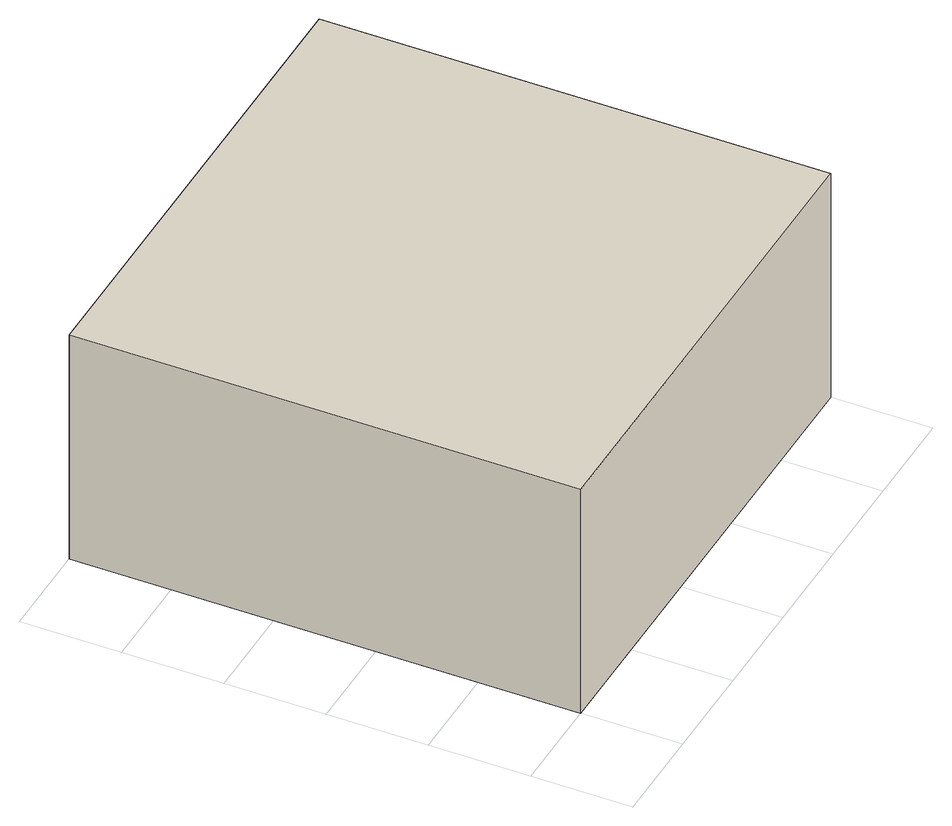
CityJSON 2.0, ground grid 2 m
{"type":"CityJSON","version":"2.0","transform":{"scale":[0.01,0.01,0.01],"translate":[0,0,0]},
"CityObjects":{
"building1":{"type":"Building","geometry":[{"type":"MultiSurface","lod":"2","boundaries":[[[0,1,2,3]],[[4,5,6,7]],[[7,6,0,3]],[[5,4,2,1]],[[4,7,3,2]],[[6,5,1,0]]]}]}
},
"vertices":[
[1000,0,0],[1000,1000,0],[0,1000,0],[0,0,0],[0,1000,500],[1000,1000,500],[1000,0,500],[0,0,500]
]}
